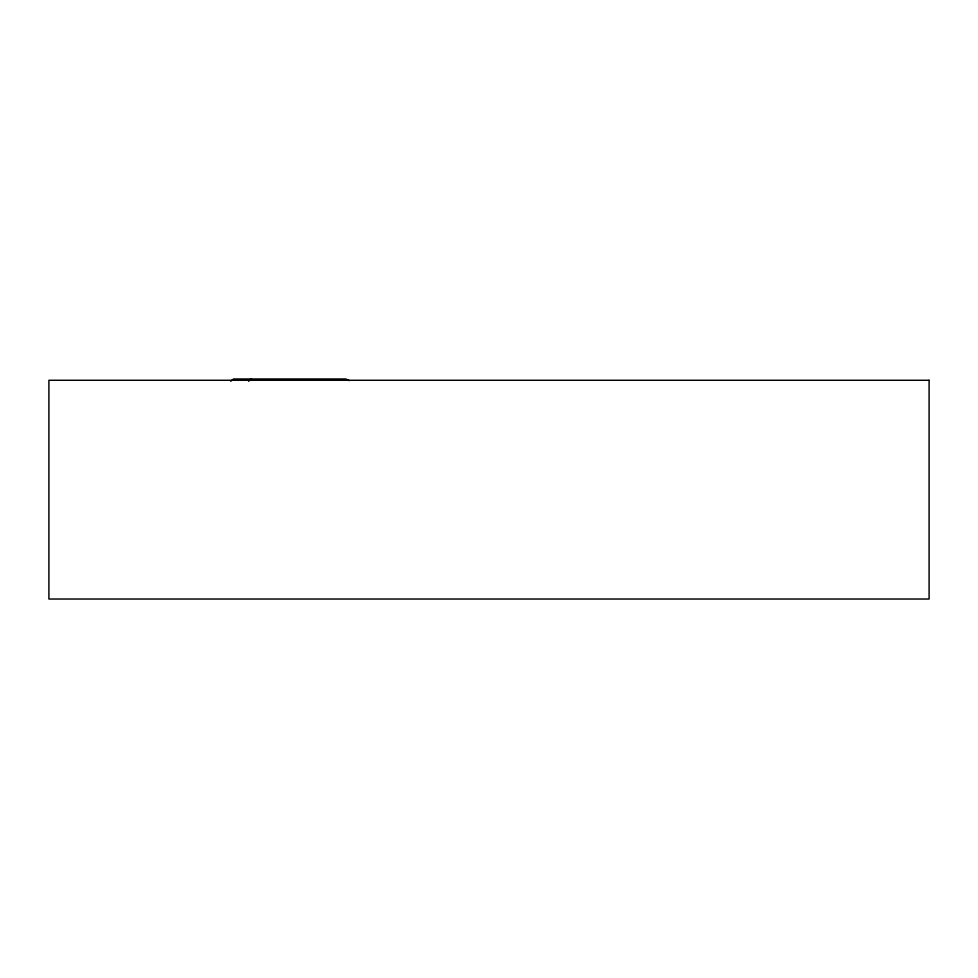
<?xml version="1.0" encoding="UTF-8"?>
<svg xmlns="http://www.w3.org/2000/svg" width="978" height="978" viewBox="0 0 978 978"><rect width="100%" height="100%" fill="white"/><g stroke="black" fill="none" stroke-linecap="round" stroke-linejoin="round"><path stroke-width="1.47" d="M230.759 381.237L233.497 378.975L345.833 378.975L349.268 380.638M248.583 381.237L251.322 378.975M929.1 380.271L48.9 380.271L48.9 599.025L929.1 599.025L929.1 380.271"/></g></svg>
